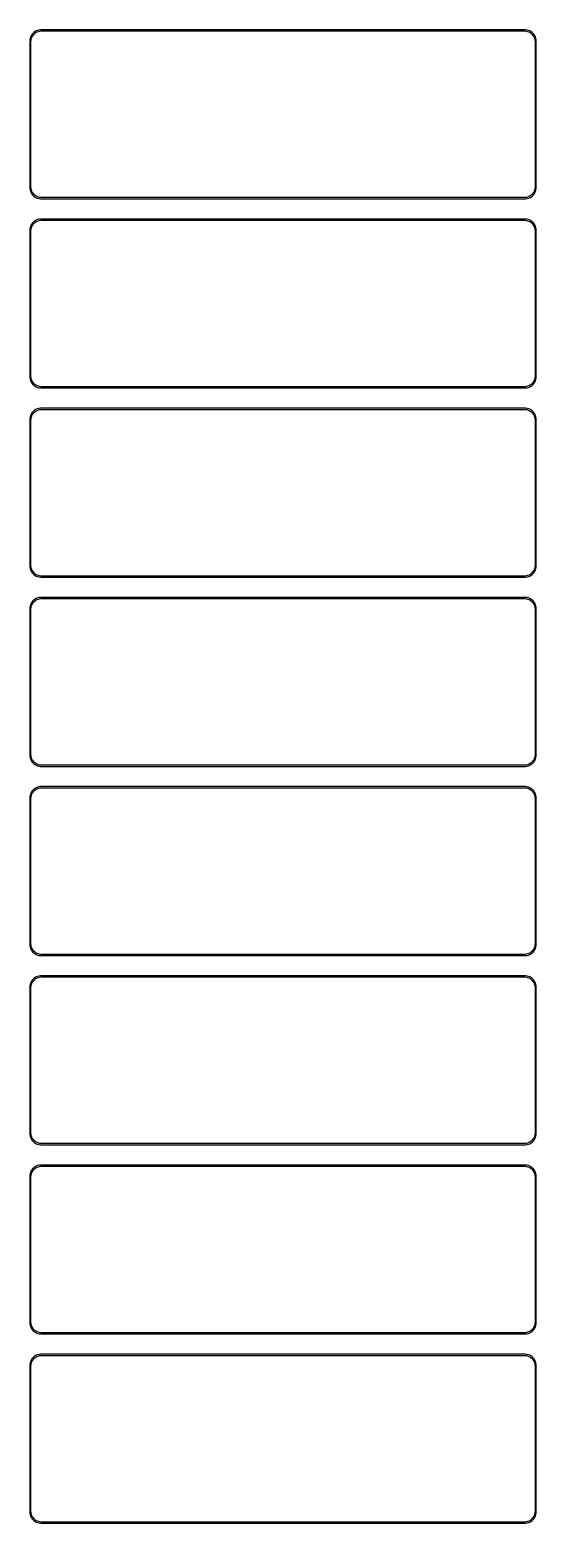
# Model space of a CAD drawing. Header units: metres. Extents: x -112 to 112, y 1223 to 2473.
# Drawn here: x -112 to 112, y 1811 to 2473 of the extents above; entities that cross this region are included whole.
import ezdxf

# ---------------------------------------------------------------- set-up
doc = ezdxf.new("R2010")
doc.units = ezdxf.units.M

msp = doc.modelspace()

# ---------------------------------------------------------------- linework, layer by layer
for p, q in [((-109.629, 2473.02), (-110.179, 2472.72)), ((-109.045, 2473.26), (-109.629, 2473.02)), ((-108.437, 2473.41), (-109.045, 2473.26)), ((-108.718, 2472.77), (-108.14, 2472.92)), ((-107.814, 2473.49), (-108.437, 2473.41)), ((-108.14, 2472.92), (-107.548, 2472.99)), ((107.814, 2473.49), (-107.814, 2473.49)), ((-107.548, 2472.99), (107.548, 2472.99)), ((107.548, 2472.99), (108.14, 2472.92)), ((108.437, 2473.41), (107.814, 2473.49)), ((108.14, 2472.92), (108.718, 2472.77)), ((109.045, 2473.26), (108.437, 2473.41)), ((109.629, 2473.02), (109.045, 2473.26)), ((110.179, 2472.72), (109.629, 2473.02)), ((-112.461, 2469.13), (-112.5, 2468.5)), ((-112.5, 2468.5), (-112.5, 2403.5)), ((-112.343, 2469.74), (-112.461, 2469.13)), ((-112.149, 2470.34), (-112.343, 2469.74)), ((-111.882, 2470.91), (-112.149, 2470.34)), ((-112, 2468.25), (-111.963, 2468.85)), ((-112, 2403.75), (-112, 2468.25)), ((-111.963, 2468.85), (-111.851, 2469.43)), ((-111.545, 2471.44), (-111.882, 2470.91)), ((-111.851, 2469.43), (-111.666, 2470)), ((-111.666, 2470), (-111.412, 2470.54)), ((-111.145, 2471.92), (-111.545, 2471.44)), ((-111.412, 2470.54), (-111.093, 2471.04)), ((-110.687, 2472.35), (-111.145, 2471.92)), ((-111.093, 2471.04), (-110.713, 2471.5)), ((-110.713, 2471.5), (-110.278, 2471.91)), ((-110.179, 2472.72), (-110.687, 2472.35)), ((-110.278, 2471.91), (-109.795, 2472.26)), ((-109.795, 2472.26), (-109.272, 2472.55)), ((-109.272, 2472.55), (-108.718, 2472.77)), ((108.718, 2472.77), (109.272, 2472.55)), ((109.272, 2472.55), (109.795, 2472.26)), ((109.795, 2472.26), (110.278, 2471.91)), ((110.687, 2472.35), (110.179, 2472.72)), ((110.278, 2471.91), (110.713, 2471.5)), ((111.145, 2471.92), (110.687, 2472.35)), ((110.713, 2471.5), (111.093, 2471.04)), ((111.093, 2471.04), (111.412, 2470.54)), ((111.545, 2471.44), (111.145, 2471.92)), ((111.412, 2470.54), (111.666, 2470)), ((111.882, 2470.91), (111.545, 2471.44)), ((111.666, 2470), (111.851, 2469.43)), ((111.851, 2469.43), (111.963, 2468.85)), ((112.149, 2470.34), (111.882, 2470.91)), ((111.963, 2468.85), (112, 2468.25)), ((112, 2468.25), (112, 2403.75)), ((112.343, 2469.74), (112.149, 2470.34)), ((112.461, 2469.13), (112.343, 2469.74)), ((112.5, 2468.5), (112.461, 2469.13)), ((112.5, 2403.5), (112.5, 2468.5)), ((-112.5, 2403.5), (-112.461, 2402.87)), ((-112.461, 2402.87), (-112.343, 2402.26)), ((-112.343, 2402.26), (-112.149, 2401.66)), ((-112.149, 2401.66), (-111.882, 2401.09)), ((-111.963, 2403.15), (-112, 2403.75)), ((-111.851, 2402.57), (-111.963, 2403.15)), ((-111.882, 2401.09), (-111.545, 2400.56)), ((-111.666, 2402), (-111.851, 2402.57)), ((-111.412, 2401.46), (-111.666, 2402)), ((-111.545, 2400.56), (-111.145, 2400.08)), ((-111.093, 2400.96), (-111.412, 2401.46)), ((-111.145, 2400.08), (-110.687, 2399.65)), ((-110.713, 2400.5), (-111.093, 2400.96)), ((-110.278, 2400.09), (-110.713, 2400.5)), ((-109.795, 2399.74), (-110.278, 2400.09)), ((110.278, 2400.09), (109.795, 2399.74)), ((110.713, 2400.5), (110.278, 2400.09)), ((110.687, 2399.65), (111.145, 2400.08)), ((111.093, 2400.96), (110.713, 2400.5)), ((111.412, 2401.46), (111.093, 2400.96)), ((111.145, 2400.08), (111.545, 2400.56)), ((111.666, 2402), (111.412, 2401.46)), ((111.545, 2400.56), (111.882, 2401.09)), ((111.851, 2402.57), (111.666, 2402)), ((111.963, 2403.15), (111.851, 2402.57)), ((111.882, 2401.09), (112.149, 2401.66)), ((112, 2403.75), (111.963, 2403.15)), ((112.149, 2401.66), (112.343, 2402.26)), ((112.343, 2402.26), (112.461, 2402.87)), ((112.461, 2402.87), (112.5, 2403.5)), ((-110.687, 2399.65), (-110.179, 2399.28)), ((-110.179, 2399.28), (-109.629, 2398.98)), ((-109.272, 2399.45), (-109.795, 2399.74)), ((-109.629, 2398.98), (-109.045, 2398.74)), ((-108.718, 2399.23), (-109.272, 2399.45)), ((-109.045, 2398.74), (-108.437, 2398.59)), ((-108.14, 2399.08), (-108.718, 2399.23)), ((-108.437, 2398.59), (-107.814, 2398.51)), ((-107.548, 2399.01), (-108.14, 2399.08)), ((-107.814, 2398.51), (107.814, 2398.51)), ((107.548, 2399.01), (-107.548, 2399.01)), ((108.14, 2399.08), (107.548, 2399.01)), ((107.814, 2398.51), (108.437, 2398.59)), ((108.718, 2399.23), (108.14, 2399.08)), ((108.437, 2398.59), (109.045, 2398.74)), ((109.272, 2399.45), (108.718, 2399.23)), ((109.045, 2398.74), (109.629, 2398.98)), ((109.795, 2399.74), (109.272, 2399.45)), ((109.629, 2398.98), (110.179, 2399.28)), ((110.179, 2399.28), (110.687, 2399.65)), ((-111.882, 2386.91), (-112.149, 2386.34)), ((-111.545, 2387.44), (-111.882, 2386.91)), ((-111.145, 2387.92), (-111.545, 2387.44)), ((-111.412, 2386.54), (-111.093, 2387.04)), ((-110.687, 2388.35), (-111.145, 2387.92)), ((-111.093, 2387.04), (-110.713, 2387.5)), ((-110.713, 2387.5), (-110.278, 2387.91)), ((-110.179, 2388.72), (-110.687, 2388.35)), ((-110.278, 2387.91), (-109.795, 2388.26)), ((-109.629, 2389.02), (-110.179, 2388.72)), ((-109.795, 2388.26), (-109.272, 2388.55)), ((-109.045, 2389.26), (-109.629, 2389.02)), ((-109.272, 2388.55), (-108.718, 2388.77)), ((-108.437, 2389.41), (-109.045, 2389.26)), ((-108.718, 2388.77), (-108.14, 2388.92)), ((-107.814, 2389.49), (-108.437, 2389.41)), ((-108.14, 2388.92), (-107.548, 2388.99)), ((107.814, 2389.49), (-107.814, 2389.49)), ((-107.548, 2388.99), (107.548, 2388.99)), ((107.548, 2388.99), (108.14, 2388.92)), ((108.437, 2389.41), (107.814, 2389.49)), ((108.14, 2388.92), (108.718, 2388.77)), ((109.045, 2389.26), (108.437, 2389.41)), ((108.718, 2388.77), (109.272, 2388.55)), ((109.629, 2389.02), (109.045, 2389.26)), ((109.272, 2388.55), (109.795, 2388.26)), ((110.179, 2388.72), (109.629, 2389.02)), ((109.795, 2388.26), (110.278, 2387.91)), ((110.687, 2388.35), (110.179, 2388.72)), ((110.278, 2387.91), (110.713, 2387.5)), ((111.145, 2387.92), (110.687, 2388.35)), ((110.713, 2387.5), (111.093, 2387.04)), ((111.093, 2387.04), (111.412, 2386.54)), ((111.545, 2387.44), (111.145, 2387.92)), ((111.882, 2386.91), (111.545, 2387.44)), ((112.149, 2386.34), (111.882, 2386.91)), ((-112.461, 2385.13), (-112.5, 2384.5)), ((-112.5, 2384.5), (-112.5, 2319.5)), ((-112.343, 2385.74), (-112.461, 2385.13)), ((-112.149, 2386.34), (-112.343, 2385.74)), ((-112, 2384.25), (-111.963, 2384.85)), ((-112, 2319.75), (-112, 2384.25)), ((-111.963, 2384.85), (-111.851, 2385.43)), ((-111.851, 2385.43), (-111.666, 2386)), ((-111.666, 2386), (-111.412, 2386.54)), ((111.412, 2386.54), (111.666, 2386)), ((111.666, 2386), (111.851, 2385.43)), ((111.851, 2385.43), (111.963, 2384.85)), ((111.963, 2384.85), (112, 2384.25)), ((112, 2384.25), (112, 2319.75)), ((112.343, 2385.74), (112.149, 2386.34)), ((112.461, 2385.13), (112.343, 2385.74)), ((112.5, 2384.5), (112.461, 2385.13)), ((112.5, 2319.5), (112.5, 2384.5)), ((-112.5, 2319.5), (-112.461, 2318.87)), ((-112.461, 2318.87), (-112.343, 2318.26)), ((-112.343, 2318.26), (-112.149, 2317.66)), ((-112.149, 2317.66), (-111.882, 2317.09)), ((-111.963, 2319.15), (-112, 2319.75)), ((-111.851, 2318.57), (-111.963, 2319.15)), ((-111.882, 2317.09), (-111.545, 2316.56)), ((-111.666, 2318), (-111.851, 2318.57)), ((-111.412, 2317.46), (-111.666, 2318)), ((-111.545, 2316.56), (-111.145, 2316.08)), ((-111.093, 2316.96), (-111.412, 2317.46)), ((-111.145, 2316.08), (-110.687, 2315.65)), ((-110.713, 2316.5), (-111.093, 2316.96)), ((-110.278, 2316.09), (-110.713, 2316.5)), ((-110.687, 2315.65), (-110.179, 2315.28)), ((-109.795, 2315.74), (-110.278, 2316.09)), ((-110.179, 2315.28), (-109.629, 2314.98)), ((-109.272, 2315.45), (-109.795, 2315.74)), ((-109.629, 2314.98), (-109.045, 2314.74)), ((-108.718, 2315.23), (-109.272, 2315.45)), ((-109.045, 2314.74), (-108.437, 2314.59)), ((-108.14, 2315.08), (-108.718, 2315.23)), ((-108.437, 2314.59), (-107.814, 2314.51)), ((-107.548, 2315.01), (-108.14, 2315.08)), ((-107.814, 2314.51), (107.814, 2314.51)), ((107.548, 2315.01), (-107.548, 2315.01)), ((108.14, 2315.08), (107.548, 2315.01)), ((107.814, 2314.51), (108.437, 2314.59)), ((108.718, 2315.23), (108.14, 2315.08)), ((108.437, 2314.59), (109.045, 2314.74)), ((109.272, 2315.45), (108.718, 2315.23)), ((109.045, 2314.74), (109.629, 2314.98)), ((109.795, 2315.74), (109.272, 2315.45)), ((109.629, 2314.98), (110.179, 2315.28)), ((110.278, 2316.09), (109.795, 2315.74)), ((110.179, 2315.28), (110.687, 2315.65)), ((110.713, 2316.5), (110.278, 2316.09)), ((110.687, 2315.65), (111.145, 2316.08)), ((111.093, 2316.96), (110.713, 2316.5)), ((111.412, 2317.46), (111.093, 2316.96)), ((111.145, 2316.08), (111.545, 2316.56)), ((111.666, 2318), (111.412, 2317.46)), ((111.545, 2316.56), (111.882, 2317.09)), ((111.851, 2318.57), (111.666, 2318)), ((111.963, 2319.15), (111.851, 2318.57)), ((111.882, 2317.09), (112.149, 2317.66)), ((112, 2319.75), (111.963, 2319.15)), ((112.149, 2317.66), (112.343, 2318.26)), ((112.343, 2318.26), (112.461, 2318.87)), ((112.461, 2318.87), (112.5, 2319.5)), ((-112.461, 2301.13), (-112.5, 2300.5)), ((-112.343, 2301.74), (-112.461, 2301.13)), ((-112.149, 2302.34), (-112.343, 2301.74)), ((-111.882, 2302.91), (-112.149, 2302.34)), ((-112, 2300.25), (-111.963, 2300.85)), ((-111.963, 2300.85), (-111.851, 2301.43)), ((-111.545, 2303.44), (-111.882, 2302.91)), ((-111.851, 2301.43), (-111.666, 2302)), ((-111.666, 2302), (-111.412, 2302.54)), ((-111.145, 2303.92), (-111.545, 2303.44)), ((-111.412, 2302.54), (-111.093, 2303.04)), ((-110.687, 2304.35), (-111.145, 2303.92)), ((-111.093, 2303.04), (-110.713, 2303.5)), ((-110.713, 2303.5), (-110.278, 2303.91)), ((-110.179, 2304.72), (-110.687, 2304.35)), ((-110.278, 2303.91), (-109.795, 2304.26)), ((-109.629, 2305.02), (-110.179, 2304.72)), ((-109.795, 2304.26), (-109.272, 2304.55)), ((-109.045, 2305.26), (-109.629, 2305.02)), ((-109.272, 2304.55), (-108.718, 2304.77)), ((-108.437, 2305.41), (-109.045, 2305.26)), ((-108.718, 2304.77), (-108.14, 2304.92)), ((-107.814, 2305.49), (-108.437, 2305.41)), ((-108.14, 2304.92), (-107.548, 2304.99)), ((107.814, 2305.49), (-107.814, 2305.49)), ((-107.548, 2304.99), (107.548, 2304.99)), ((107.548, 2304.99), (108.14, 2304.92)), ((108.437, 2305.41), (107.814, 2305.49)), ((108.14, 2304.92), (108.718, 2304.77)), ((109.045, 2305.26), (108.437, 2305.41)), ((108.718, 2304.77), (109.272, 2304.55)), ((109.629, 2305.02), (109.045, 2305.26)), ((109.272, 2304.55), (109.795, 2304.26)), ((110.179, 2304.72), (109.629, 2305.02)), ((109.795, 2304.26), (110.278, 2303.91)), ((110.687, 2304.35), (110.179, 2304.72)), ((110.278, 2303.91), (110.713, 2303.5)), ((111.145, 2303.92), (110.687, 2304.35)), ((110.713, 2303.5), (111.093, 2303.04)), ((111.093, 2303.04), (111.412, 2302.54)), ((111.545, 2303.44), (111.145, 2303.92)), ((111.412, 2302.54), (111.666, 2302)), ((111.882, 2302.91), (111.545, 2303.44)), ((111.666, 2302), (111.851, 2301.43)), ((111.851, 2301.43), (111.963, 2300.85)), ((112.149, 2302.34), (111.882, 2302.91)), ((111.963, 2300.85), (112, 2300.25)), ((112.343, 2301.74), (112.149, 2302.34)), ((112.461, 2301.13), (112.343, 2301.74)), ((112.5, 2300.5), (112.461, 2301.13)), ((-112.5, 2300.5), (-112.5, 2235.5)), ((-112, 2235.75), (-112, 2300.25)), ((112, 2300.25), (112, 2235.75)), ((112.5, 2235.5), (112.5, 2300.5)), ((-112.5, 2235.5), (-112.461, 2234.87)), ((-112.461, 2234.87), (-112.343, 2234.26)), ((-112.343, 2234.26), (-112.149, 2233.66)), ((-111.963, 2235.15), (-112, 2235.75)), ((-111.851, 2234.57), (-111.963, 2235.15)), ((-111.666, 2234), (-111.851, 2234.57)), ((111.851, 2234.57), (111.666, 2234)), ((111.963, 2235.15), (111.851, 2234.57)), ((112, 2235.75), (111.963, 2235.15)), ((112.149, 2233.66), (112.343, 2234.26)), ((112.343, 2234.26), (112.461, 2234.87)), ((112.461, 2234.87), (112.5, 2235.5)), ((-112.149, 2233.66), (-111.882, 2233.09)), ((-111.882, 2233.09), (-111.545, 2232.56)), ((-111.412, 2233.46), (-111.666, 2234)), ((-111.545, 2232.56), (-111.145, 2232.08)), ((-111.093, 2232.96), (-111.412, 2233.46)), ((-111.145, 2232.08), (-110.687, 2231.65)), ((-110.713, 2232.5), (-111.093, 2232.96)), ((-110.278, 2232.09), (-110.713, 2232.5)), ((-110.687, 2231.65), (-110.179, 2231.28)), ((-109.795, 2231.74), (-110.278, 2232.09)), ((-110.179, 2231.28), (-109.629, 2230.98)), ((-109.272, 2231.45), (-109.795, 2231.74)), ((-109.629, 2230.98), (-109.045, 2230.74)), ((-108.718, 2231.23), (-109.272, 2231.45)), ((-109.045, 2230.74), (-108.437, 2230.59)), ((-108.14, 2231.08), (-108.718, 2231.23)), ((-108.437, 2230.59), (-107.814, 2230.51)), ((-107.548, 2231.01), (-108.14, 2231.08)), ((-107.814, 2230.51), (107.814, 2230.51)), ((107.548, 2231.01), (-107.548, 2231.01)), ((108.14, 2231.08), (107.548, 2231.01)), ((107.814, 2230.51), (108.437, 2230.59)), ((108.718, 2231.23), (108.14, 2231.08)), ((108.437, 2230.59), (109.045, 2230.74)), ((109.272, 2231.45), (108.718, 2231.23)), ((109.045, 2230.74), (109.629, 2230.98)), ((109.795, 2231.74), (109.272, 2231.45)), ((109.629, 2230.98), (110.179, 2231.28)), ((110.278, 2232.09), (109.795, 2231.74)), ((110.179, 2231.28), (110.687, 2231.65)), ((110.713, 2232.5), (110.278, 2232.09)), ((110.687, 2231.65), (111.145, 2232.08)), ((111.093, 2232.96), (110.713, 2232.5)), ((111.412, 2233.46), (111.093, 2232.96)), ((111.145, 2232.08), (111.545, 2232.56)), ((111.666, 2234), (111.412, 2233.46)), ((111.545, 2232.56), (111.882, 2233.09)), ((111.882, 2233.09), (112.149, 2233.66)), ((-109.629, 2221.02), (-110.179, 2220.72)), ((-109.045, 2221.26), (-109.629, 2221.02)), ((-108.437, 2221.41), (-109.045, 2221.26)), ((-107.814, 2221.49), (-108.437, 2221.41)), ((-108.14, 2220.92), (-107.548, 2220.99)), ((107.814, 2221.49), (-107.814, 2221.49)), ((-107.548, 2220.99), (107.548, 2220.99)), ((107.548, 2220.99), (108.14, 2220.92)), ((108.437, 2221.41), (107.814, 2221.49)), ((109.045, 2221.26), (108.437, 2221.41)), ((109.629, 2221.02), (109.045, 2221.26)), ((110.179, 2220.72), (109.629, 2221.02)), ((-112.461, 2217.13), (-112.5, 2216.5)), ((-112.5, 2216.5), (-112.5, 2151.5)), ((-112.343, 2217.74), (-112.461, 2217.13)), ((-112.149, 2218.34), (-112.343, 2217.74)), ((-111.882, 2218.91), (-112.149, 2218.34)), ((-112, 2216.25), (-111.963, 2216.85)), ((-112, 2151.75), (-112, 2216.25)), ((-111.963, 2216.85), (-111.851, 2217.43)), ((-111.545, 2219.44), (-111.882, 2218.91)), ((-111.851, 2217.43), (-111.666, 2218)), ((-111.666, 2218), (-111.412, 2218.54)), ((-111.145, 2219.92), (-111.545, 2219.44)), ((-111.412, 2218.54), (-111.093, 2219.04)), ((-110.687, 2220.35), (-111.145, 2219.92)), ((-111.093, 2219.04), (-110.713, 2219.5)), ((-110.713, 2219.5), (-110.278, 2219.91)), ((-110.179, 2220.72), (-110.687, 2220.35)), ((-110.278, 2219.91), (-109.795, 2220.26)), ((-109.795, 2220.26), (-109.272, 2220.55)), ((-109.272, 2220.55), (-108.718, 2220.77)), ((-108.718, 2220.77), (-108.14, 2220.92)), ((108.14, 2220.92), (108.718, 2220.77)), ((108.718, 2220.77), (109.272, 2220.55)), ((109.272, 2220.55), (109.795, 2220.26)), ((109.795, 2220.26), (110.278, 2219.91)), ((110.687, 2220.35), (110.179, 2220.72)), ((110.278, 2219.91), (110.713, 2219.5)), ((111.145, 2219.92), (110.687, 2220.35)), ((110.713, 2219.5), (111.093, 2219.04)), ((111.093, 2219.04), (111.412, 2218.54)), ((111.545, 2219.44), (111.145, 2219.92)), ((111.412, 2218.54), (111.666, 2218)), ((111.882, 2218.91), (111.545, 2219.44)), ((111.666, 2218), (111.851, 2217.43)), ((111.851, 2217.43), (111.963, 2216.85)), ((112.149, 2218.34), (111.882, 2218.91)), ((111.963, 2216.85), (112, 2216.25)), ((112, 2216.25), (112, 2151.75)), ((112.343, 2217.74), (112.149, 2218.34)), ((112.461, 2217.13), (112.343, 2217.74)), ((112.5, 2216.5), (112.461, 2217.13)), ((112.5, 2151.5), (112.5, 2216.5)), ((-112.5, 2151.5), (-112.461, 2150.87)), ((-112.461, 2150.87), (-112.343, 2150.26)), ((-112.343, 2150.26), (-112.149, 2149.66)), ((-112.149, 2149.66), (-111.882, 2149.09)), ((-111.963, 2151.15), (-112, 2151.75)), ((-111.851, 2150.57), (-111.963, 2151.15)), ((-111.882, 2149.09), (-111.545, 2148.56)), ((-111.666, 2150), (-111.851, 2150.57)), ((-111.412, 2149.46), (-111.666, 2150)), ((-111.545, 2148.56), (-111.145, 2148.08)), ((-111.093, 2148.96), (-111.412, 2149.46)), ((-111.145, 2148.08), (-110.687, 2147.65)), ((-110.713, 2148.5), (-111.093, 2148.96)), ((-110.278, 2148.09), (-110.713, 2148.5)), ((-109.795, 2147.74), (-110.278, 2148.09)), ((110.278, 2148.09), (109.795, 2147.74)), ((110.713, 2148.5), (110.278, 2148.09)), ((110.687, 2147.65), (111.145, 2148.08)), ((111.093, 2148.96), (110.713, 2148.5)), ((111.412, 2149.46), (111.093, 2148.96)), ((111.145, 2148.08), (111.545, 2148.56)), ((111.666, 2150), (111.412, 2149.46)), ((111.545, 2148.56), (111.882, 2149.09)), ((111.851, 2150.57), (111.666, 2150)), ((111.963, 2151.15), (111.851, 2150.57)), ((111.882, 2149.09), (112.149, 2149.66)), ((112, 2151.75), (111.963, 2151.15)), ((112.149, 2149.66), (112.343, 2150.26)), ((112.343, 2150.26), (112.461, 2150.87)), ((112.461, 2150.87), (112.5, 2151.5)), ((-110.687, 2147.65), (-110.179, 2147.28)), ((-110.179, 2147.28), (-109.629, 2146.98)), ((-109.272, 2147.45), (-109.795, 2147.74)), ((-109.629, 2146.98), (-109.045, 2146.74)), ((-108.718, 2147.23), (-109.272, 2147.45)), ((-109.045, 2146.74), (-108.437, 2146.59)), ((-108.14, 2147.08), (-108.718, 2147.23)), ((-108.437, 2146.59), (-107.814, 2146.51)), ((-107.548, 2147.01), (-108.14, 2147.08)), ((-107.814, 2146.51), (107.814, 2146.51)), ((107.548, 2147.01), (-107.548, 2147.01)), ((108.14, 2147.08), (107.548, 2147.01)), ((107.814, 2146.51), (108.437, 2146.59)), ((108.718, 2147.23), (108.14, 2147.08)), ((108.437, 2146.59), (109.045, 2146.74)), ((109.272, 2147.45), (108.718, 2147.23)), ((109.045, 2146.74), (109.629, 2146.98)), ((109.795, 2147.74), (109.272, 2147.45)), ((109.629, 2146.98), (110.179, 2147.28)), ((110.179, 2147.28), (110.687, 2147.65)), ((-111.882, 2134.91), (-112.149, 2134.34)), ((-111.545, 2135.44), (-111.882, 2134.91)), ((-111.145, 2135.92), (-111.545, 2135.44)), ((-111.412, 2134.54), (-111.093, 2135.04)), ((-110.687, 2136.35), (-111.145, 2135.92)), ((-111.093, 2135.04), (-110.713, 2135.5)), ((-110.713, 2135.5), (-110.278, 2135.91)), ((-110.179, 2136.72), (-110.687, 2136.35)), ((-110.278, 2135.91), (-109.795, 2136.26)), ((-109.629, 2137.02), (-110.179, 2136.72)), ((-109.795, 2136.26), (-109.272, 2136.55)), ((-109.045, 2137.26), (-109.629, 2137.02)), ((-109.272, 2136.55), (-108.718, 2136.77)), ((-108.437, 2137.41), (-109.045, 2137.26)), ((-108.718, 2136.77), (-108.14, 2136.92)), ((-107.814, 2137.49), (-108.437, 2137.41)), ((-108.14, 2136.92), (-107.548, 2136.99)), ((107.814, 2137.49), (-107.814, 2137.49)), ((-107.548, 2136.99), (107.548, 2136.99)), ((107.548, 2136.99), (108.14, 2136.92)), ((108.437, 2137.41), (107.814, 2137.49)), ((108.14, 2136.92), (108.718, 2136.77)), ((109.045, 2137.26), (108.437, 2137.41)), ((108.718, 2136.77), (109.272, 2136.55)), ((109.629, 2137.02), (109.045, 2137.26)), ((109.272, 2136.55), (109.795, 2136.26)), ((110.179, 2136.72), (109.629, 2137.02)), ((109.795, 2136.26), (110.278, 2135.91)), ((110.687, 2136.35), (110.179, 2136.72)), ((110.278, 2135.91), (110.713, 2135.5)), ((111.145, 2135.92), (110.687, 2136.35)), ((110.713, 2135.5), (111.093, 2135.04)), ((111.093, 2135.04), (111.412, 2134.54)), ((111.545, 2135.44), (111.145, 2135.92)), ((111.882, 2134.91), (111.545, 2135.44)), ((112.149, 2134.34), (111.882, 2134.91)), ((-112.461, 2133.13), (-112.5, 2132.5)), ((-112.5, 2132.5), (-112.5, 2067.5)), ((-112.343, 2133.74), (-112.461, 2133.13)), ((-112.149, 2134.34), (-112.343, 2133.74)), ((-112, 2132.25), (-111.963, 2132.85)), ((-112, 2067.75), (-112, 2132.25)), ((-111.963, 2132.85), (-111.851, 2133.43)), ((-111.851, 2133.43), (-111.666, 2134)), ((-111.666, 2134), (-111.412, 2134.54)), ((111.412, 2134.54), (111.666, 2134)), ((111.666, 2134), (111.851, 2133.43)), ((111.851, 2133.43), (111.963, 2132.85)), ((111.963, 2132.85), (112, 2132.25)), ((112, 2132.25), (112, 2067.75)), ((112.343, 2133.74), (112.149, 2134.34)), ((112.461, 2133.13), (112.343, 2133.74)), ((112.5, 2132.5), (112.461, 2133.13)), ((112.5, 2067.5), (112.5, 2132.5)), ((-112.5, 2067.5), (-112.461, 2066.87)), ((-112.461, 2066.87), (-112.343, 2066.26)), ((-112.343, 2066.26), (-112.149, 2065.66)), ((-112.149, 2065.66), (-111.882, 2065.09)), ((-111.963, 2067.15), (-112, 2067.75)), ((-111.851, 2066.57), (-111.963, 2067.15)), ((-111.882, 2065.09), (-111.545, 2064.56)), ((-111.666, 2066), (-111.851, 2066.57)), ((-111.412, 2065.46), (-111.666, 2066)), ((-111.545, 2064.56), (-111.145, 2064.08)), ((-111.093, 2064.96), (-111.412, 2065.46)), ((-111.145, 2064.08), (-110.687, 2063.65)), ((-110.713, 2064.5), (-111.093, 2064.96)), ((-110.278, 2064.09), (-110.713, 2064.5)), ((-110.687, 2063.65), (-110.179, 2063.28)), ((-109.795, 2063.74), (-110.278, 2064.09)), ((-110.179, 2063.28), (-109.629, 2062.98)), ((-109.272, 2063.45), (-109.795, 2063.74)), ((-109.629, 2062.98), (-109.045, 2062.74)), ((-108.718, 2063.23), (-109.272, 2063.45)), ((-109.045, 2062.74), (-108.437, 2062.59)), ((-108.14, 2063.08), (-108.718, 2063.23)), ((-108.437, 2062.59), (-107.814, 2062.51)), ((-107.548, 2063.01), (-108.14, 2063.08)), ((-107.814, 2062.51), (107.814, 2062.51)), ((107.548, 2063.01), (-107.548, 2063.01)), ((108.14, 2063.08), (107.548, 2063.01)), ((107.814, 2062.51), (108.437, 2062.59)), ((108.718, 2063.23), (108.14, 2063.08)), ((108.437, 2062.59), (109.045, 2062.74)), ((109.272, 2063.45), (108.718, 2063.23)), ((109.045, 2062.74), (109.629, 2062.98)), ((109.795, 2063.74), (109.272, 2063.45)), ((109.629, 2062.98), (110.179, 2063.28)), ((110.278, 2064.09), (109.795, 2063.74)), ((110.179, 2063.28), (110.687, 2063.65)), ((110.713, 2064.5), (110.278, 2064.09)), ((110.687, 2063.65), (111.145, 2064.08)), ((111.093, 2064.96), (110.713, 2064.5)), ((111.412, 2065.46), (111.093, 2064.96)), ((111.145, 2064.08), (111.545, 2064.56)), ((111.666, 2066), (111.412, 2065.46)), ((111.545, 2064.56), (111.882, 2065.09)), ((111.851, 2066.57), (111.666, 2066)), ((111.963, 2067.15), (111.851, 2066.57)), ((111.882, 2065.09), (112.149, 2065.66)), ((112, 2067.75), (111.963, 2067.15)), ((112.149, 2065.66), (112.343, 2066.26)), ((112.343, 2066.26), (112.461, 2066.87)), ((112.461, 2066.87), (112.5, 2067.5)), ((-112.461, 2049.13), (-112.5, 2048.5)), ((-112.343, 2049.74), (-112.461, 2049.13)), ((-112.149, 2050.34), (-112.343, 2049.74)), ((-111.882, 2050.91), (-112.149, 2050.34)), ((-112, 2048.25), (-111.963, 2048.85)), ((-111.963, 2048.85), (-111.851, 2049.43)), ((-111.545, 2051.44), (-111.882, 2050.91)), ((-111.851, 2049.43), (-111.666, 2050)), ((-111.666, 2050), (-111.412, 2050.54)), ((-111.145, 2051.92), (-111.545, 2051.44)), ((-111.412, 2050.54), (-111.093, 2051.04)), ((-110.687, 2052.35), (-111.145, 2051.92)), ((-111.093, 2051.04), (-110.713, 2051.5)), ((-110.713, 2051.5), (-110.278, 2051.91)), ((-110.179, 2052.72), (-110.687, 2052.35)), ((-110.278, 2051.91), (-109.795, 2052.26)), ((-109.629, 2053.02), (-110.179, 2052.72)), ((-109.795, 2052.26), (-109.272, 2052.55)), ((-109.045, 2053.26), (-109.629, 2053.02)), ((-109.272, 2052.55), (-108.718, 2052.77)), ((-108.437, 2053.41), (-109.045, 2053.26)), ((-108.718, 2052.77), (-108.14, 2052.92)), ((-107.814, 2053.49), (-108.437, 2053.41)), ((-108.14, 2052.92), (-107.548, 2052.99)), ((107.814, 2053.49), (-107.814, 2053.49)), ((-107.548, 2052.99), (107.548, 2052.99)), ((107.548, 2052.99), (108.14, 2052.92)), ((108.437, 2053.41), (107.814, 2053.49)), ((108.14, 2052.92), (108.718, 2052.77)), ((109.045, 2053.26), (108.437, 2053.41)), ((108.718, 2052.77), (109.272, 2052.55)), ((109.629, 2053.02), (109.045, 2053.26)), ((109.272, 2052.55), (109.795, 2052.26)), ((110.179, 2052.72), (109.629, 2053.02)), ((109.795, 2052.26), (110.278, 2051.91)), ((110.687, 2052.35), (110.179, 2052.72)), ((110.278, 2051.91), (110.713, 2051.5)), ((111.145, 2051.92), (110.687, 2052.35)), ((110.713, 2051.5), (111.093, 2051.04)), ((111.093, 2051.04), (111.412, 2050.54)), ((111.545, 2051.44), (111.145, 2051.92)), ((111.412, 2050.54), (111.666, 2050)), ((111.882, 2050.91), (111.545, 2051.44)), ((111.666, 2050), (111.851, 2049.43)), ((111.851, 2049.43), (111.963, 2048.85)), ((112.149, 2050.34), (111.882, 2050.91)), ((111.963, 2048.85), (112, 2048.25)), ((112.343, 2049.74), (112.149, 2050.34)), ((112.461, 2049.13), (112.343, 2049.74)), ((112.5, 2048.5), (112.461, 2049.13)), ((-112.5, 2048.5), (-112.5, 1983.5)), ((-112, 1983.75), (-112, 2048.25)), ((112, 2048.25), (112, 1983.75)), ((112.5, 1983.5), (112.5, 2048.5)), ((-112.5, 1983.5), (-112.461, 1982.87)), ((-112.461, 1982.87), (-112.343, 1982.26)), ((-111.963, 1983.15), (-112, 1983.75)), ((-111.851, 1982.57), (-111.963, 1983.15)), ((-111.666, 1982), (-111.851, 1982.57)), ((111.851, 1982.57), (111.666, 1982)), ((111.963, 1983.15), (111.851, 1982.57)), ((112, 1983.75), (111.963, 1983.15)), ((112.343, 1982.26), (112.461, 1982.87)), ((112.461, 1982.87), (112.5, 1983.5)), ((-112.343, 1982.26), (-112.149, 1981.66)), ((-112.149, 1981.66), (-111.882, 1981.09)), ((-111.882, 1981.09), (-111.545, 1980.56)), ((-111.412, 1981.46), (-111.666, 1982)), ((-111.545, 1980.56), (-111.145, 1980.08)), ((-111.093, 1980.96), (-111.412, 1981.46)), ((-111.145, 1980.08), (-110.687, 1979.65)), ((-110.713, 1980.5), (-111.093, 1980.96)), ((-110.278, 1980.09), (-110.713, 1980.5)), ((-110.687, 1979.65), (-110.179, 1979.28)), ((-109.795, 1979.74), (-110.278, 1980.09)), ((-110.179, 1979.28), (-109.629, 1978.98)), ((-109.272, 1979.45), (-109.795, 1979.74)), ((-109.629, 1978.98), (-109.045, 1978.74)), ((-108.718, 1979.23), (-109.272, 1979.45)), ((-109.045, 1978.74), (-108.437, 1978.59)), ((-108.14, 1979.08), (-108.718, 1979.23)), ((-108.437, 1978.59), (-107.814, 1978.51)), ((-107.548, 1979.01), (-108.14, 1979.08)), ((-107.814, 1978.51), (107.814, 1978.51)), ((107.548, 1979.01), (-107.548, 1979.01)), ((108.14, 1979.08), (107.548, 1979.01)), ((107.814, 1978.51), (108.437, 1978.59)), ((108.718, 1979.23), (108.14, 1979.08)), ((108.437, 1978.59), (109.045, 1978.74)), ((109.272, 1979.45), (108.718, 1979.23)), ((109.045, 1978.74), (109.629, 1978.98)), ((109.795, 1979.74), (109.272, 1979.45)), ((109.629, 1978.98), (110.179, 1979.28)), ((110.278, 1980.09), (109.795, 1979.74)), ((110.179, 1979.28), (110.687, 1979.65)), ((110.713, 1980.5), (110.278, 1980.09)), ((110.687, 1979.65), (111.145, 1980.08)), ((111.093, 1980.96), (110.713, 1980.5)), ((111.412, 1981.46), (111.093, 1980.96)), ((111.145, 1980.08), (111.545, 1980.56)), ((111.666, 1982), (111.412, 1981.46)), ((111.545, 1980.56), (111.882, 1981.09)), ((111.882, 1981.09), (112.149, 1981.66)), ((112.149, 1981.66), (112.343, 1982.26)), ((-109.045, 1969.26), (-109.629, 1969.02)), ((-108.437, 1969.41), (-109.045, 1969.26)), ((-107.814, 1969.49), (-108.437, 1969.41)), ((107.814, 1969.49), (-107.814, 1969.49)), ((108.437, 1969.41), (107.814, 1969.49)), ((109.045, 1969.26), (108.437, 1969.41)), ((109.629, 1969.02), (109.045, 1969.26)), ((-112.461, 1965.13), (-112.5, 1964.5)), ((-112.5, 1964.5), (-112.5, 1899.5)), ((-112.343, 1965.74), (-112.461, 1965.13)), ((-112.149, 1966.34), (-112.343, 1965.74)), ((-111.882, 1966.91), (-112.149, 1966.34)), ((-112, 1964.25), (-111.963, 1964.85)), ((-112, 1899.75), (-112, 1964.25)), ((-111.963, 1964.85), (-111.851, 1965.43)), ((-111.545, 1967.44), (-111.882, 1966.91)), ((-111.851, 1965.43), (-111.666, 1966)), ((-111.666, 1966), (-111.412, 1966.54)), ((-111.145, 1967.92), (-111.545, 1967.44)), ((-111.412, 1966.54), (-111.093, 1967.04)), ((-110.687, 1968.35), (-111.145, 1967.92)), ((-111.093, 1967.04), (-110.713, 1967.5)), ((-110.713, 1967.5), (-110.278, 1967.91)), ((-110.179, 1968.72), (-110.687, 1968.35)), ((-110.278, 1967.91), (-109.795, 1968.26)), ((-109.629, 1969.02), (-110.179, 1968.72)), ((-109.795, 1968.26), (-109.272, 1968.55)), ((-109.272, 1968.55), (-108.718, 1968.77)), ((-108.718, 1968.77), (-108.14, 1968.92)), ((-108.14, 1968.92), (-107.548, 1968.99)), ((-107.548, 1968.99), (107.548, 1968.99)), ((107.548, 1968.99), (108.14, 1968.92)), ((108.14, 1968.92), (108.718, 1968.77)), ((108.718, 1968.77), (109.272, 1968.55)), ((109.272, 1968.55), (109.795, 1968.26)), ((110.179, 1968.72), (109.629, 1969.02)), ((109.795, 1968.26), (110.278, 1967.91)), ((110.687, 1968.35), (110.179, 1968.72)), ((110.278, 1967.91), (110.713, 1967.5)), ((111.145, 1967.92), (110.687, 1968.35)), ((110.713, 1967.5), (111.093, 1967.04)), ((111.093, 1967.04), (111.412, 1966.54)), ((111.545, 1967.44), (111.145, 1967.92)), ((111.412, 1966.54), (111.666, 1966)), ((111.882, 1966.91), (111.545, 1967.44)), ((111.666, 1966), (111.851, 1965.43)), ((111.851, 1965.43), (111.963, 1964.85)), ((112.149, 1966.34), (111.882, 1966.91)), ((111.963, 1964.85), (112, 1964.25)), ((112, 1964.25), (112, 1899.75)), ((112.343, 1965.74), (112.149, 1966.34)), ((112.461, 1965.13), (112.343, 1965.74)), ((112.5, 1964.5), (112.461, 1965.13)), ((112.5, 1899.5), (112.5, 1964.5)), ((-112.5, 1899.5), (-112.461, 1898.87)), ((-112.461, 1898.87), (-112.343, 1898.26)), ((-112.343, 1898.26), (-112.149, 1897.66)), ((-112.149, 1897.66), (-111.882, 1897.09)), ((-111.963, 1899.15), (-112, 1899.75)), ((-111.851, 1898.57), (-111.963, 1899.15)), ((-111.882, 1897.09), (-111.545, 1896.56)), ((-111.666, 1898), (-111.851, 1898.57)), ((-111.412, 1897.46), (-111.666, 1898)), ((-111.545, 1896.56), (-111.145, 1896.08)), ((-111.093, 1896.96), (-111.412, 1897.46)), ((-110.713, 1896.5), (-111.093, 1896.96)), ((-110.278, 1896.09), (-110.713, 1896.5)), ((110.713, 1896.5), (110.278, 1896.09)), ((111.093, 1896.96), (110.713, 1896.5)), ((111.412, 1897.46), (111.093, 1896.96)), ((111.145, 1896.08), (111.545, 1896.56)), ((111.666, 1898), (111.412, 1897.46)), ((111.545, 1896.56), (111.882, 1897.09)), ((111.851, 1898.57), (111.666, 1898)), ((111.963, 1899.15), (111.851, 1898.57)), ((111.882, 1897.09), (112.149, 1897.66)), ((112, 1899.75), (111.963, 1899.15)), ((112.149, 1897.66), (112.343, 1898.26)), ((112.343, 1898.26), (112.461, 1898.87)), ((112.461, 1898.87), (112.5, 1899.5)), ((-111.145, 1896.08), (-110.687, 1895.65)), ((-110.687, 1895.65), (-110.179, 1895.28)), ((-109.795, 1895.74), (-110.278, 1896.09)), ((-110.179, 1895.28), (-109.629, 1894.98)), ((-109.272, 1895.45), (-109.795, 1895.74)), ((-109.629, 1894.98), (-109.045, 1894.74)), ((-108.718, 1895.23), (-109.272, 1895.45)), ((-109.045, 1894.74), (-108.437, 1894.59)), ((-108.14, 1895.08), (-108.718, 1895.23)), ((-108.437, 1894.59), (-107.814, 1894.51)), ((-107.548, 1895.01), (-108.14, 1895.08)), ((-107.814, 1894.51), (107.814, 1894.51)), ((107.548, 1895.01), (-107.548, 1895.01)), ((108.14, 1895.08), (107.548, 1895.01)), ((107.814, 1894.51), (108.437, 1894.59)), ((108.718, 1895.23), (108.14, 1895.08)), ((108.437, 1894.59), (109.045, 1894.74)), ((109.272, 1895.45), (108.718, 1895.23)), ((109.045, 1894.74), (109.629, 1894.98)), ((109.795, 1895.74), (109.272, 1895.45)), ((109.629, 1894.98), (110.179, 1895.28)), ((110.278, 1896.09), (109.795, 1895.74)), ((110.179, 1895.28), (110.687, 1895.65)), ((110.687, 1895.65), (111.145, 1896.08)), ((-111.882, 1882.91), (-112.149, 1882.34)), ((-111.545, 1883.44), (-111.882, 1882.91)), ((-111.145, 1883.92), (-111.545, 1883.44)), ((-111.412, 1882.54), (-111.093, 1883.04)), ((-110.687, 1884.35), (-111.145, 1883.92)), ((-111.093, 1883.04), (-110.713, 1883.5)), ((-110.713, 1883.5), (-110.278, 1883.91)), ((-110.179, 1884.72), (-110.687, 1884.35)), ((-110.278, 1883.91), (-109.795, 1884.26)), ((-109.629, 1885.02), (-110.179, 1884.72)), ((-109.795, 1884.26), (-109.272, 1884.55)), ((-109.045, 1885.26), (-109.629, 1885.02)), ((-109.272, 1884.55), (-108.718, 1884.77)), ((-108.437, 1885.41), (-109.045, 1885.26)), ((-108.718, 1884.77), (-108.14, 1884.92)), ((-107.814, 1885.49), (-108.437, 1885.41)), ((-108.14, 1884.92), (-107.548, 1884.99)), ((107.814, 1885.49), (-107.814, 1885.49)), ((-107.548, 1884.99), (107.548, 1884.99)), ((107.548, 1884.99), (108.14, 1884.92)), ((108.437, 1885.41), (107.814, 1885.49)), ((108.14, 1884.92), (108.718, 1884.77)), ((109.045, 1885.26), (108.437, 1885.41)), ((108.718, 1884.77), (109.272, 1884.55)), ((109.629, 1885.02), (109.045, 1885.26)), ((109.272, 1884.55), (109.795, 1884.26)), ((110.179, 1884.72), (109.629, 1885.02)), ((109.795, 1884.26), (110.278, 1883.91)), ((110.687, 1884.35), (110.179, 1884.72)), ((110.278, 1883.91), (110.713, 1883.5)), ((111.145, 1883.92), (110.687, 1884.35)), ((110.713, 1883.5), (111.093, 1883.04)), ((111.093, 1883.04), (111.412, 1882.54)), ((111.545, 1883.44), (111.145, 1883.92)), ((111.882, 1882.91), (111.545, 1883.44)), ((112.149, 1882.34), (111.882, 1882.91)), ((-112.461, 1881.13), (-112.5, 1880.5)), ((-112.5, 1880.5), (-112.5, 1815.5)), ((-112.343, 1881.74), (-112.461, 1881.13)), ((-112.149, 1882.34), (-112.343, 1881.74)), ((-112, 1880.25), (-111.963, 1880.85)), ((-112, 1815.75), (-112, 1880.25)), ((-111.963, 1880.85), (-111.851, 1881.43)), ((-111.851, 1881.43), (-111.666, 1882)), ((-111.666, 1882), (-111.412, 1882.54)), ((111.412, 1882.54), (111.666, 1882)), ((111.666, 1882), (111.851, 1881.43)), ((111.851, 1881.43), (111.963, 1880.85)), ((111.963, 1880.85), (112, 1880.25)), ((112, 1880.25), (112, 1815.75)), ((112.343, 1881.74), (112.149, 1882.34)), ((112.461, 1881.13), (112.343, 1881.74)), ((112.5, 1880.5), (112.461, 1881.13)), ((112.5, 1815.5), (112.5, 1880.5)), ((-112.5, 1815.5), (-112.461, 1814.87)), ((-112.461, 1814.87), (-112.343, 1814.26)), ((-112.343, 1814.26), (-112.149, 1813.66)), ((-112.149, 1813.66), (-111.882, 1813.09)), ((-111.963, 1815.15), (-112, 1815.75)), ((-111.851, 1814.57), (-111.963, 1815.15)), ((-111.882, 1813.09), (-111.545, 1812.56)), ((-111.666, 1814), (-111.851, 1814.57)), ((-111.412, 1813.46), (-111.666, 1814)), ((-111.545, 1812.56), (-111.145, 1812.08)), ((-111.093, 1812.96), (-111.412, 1813.46)), ((-111.145, 1812.08), (-110.687, 1811.65)), ((-110.713, 1812.5), (-111.093, 1812.96)), ((-110.278, 1812.09), (-110.713, 1812.5)), ((-110.687, 1811.65), (-110.179, 1811.28)), ((-109.795, 1811.74), (-110.278, 1812.09)), ((-110.179, 1811.28), (-109.629, 1810.98)), ((-109.272, 1811.45), (-109.795, 1811.74)), ((-109.629, 1810.98), (-109.045, 1810.74)), ((-108.718, 1811.23), (-109.272, 1811.45)), ((-109.045, 1810.74), (-108.437, 1810.59)), ((-108.14, 1811.08), (-108.718, 1811.23)), ((-108.437, 1810.59), (-107.814, 1810.51)), ((-107.548, 1811.01), (-108.14, 1811.08)), ((-107.814, 1810.51), (107.814, 1810.51)), ((107.548, 1811.01), (-107.548, 1811.01)), ((108.14, 1811.08), (107.548, 1811.01)), ((107.814, 1810.51), (108.437, 1810.59)), ((108.718, 1811.23), (108.14, 1811.08)), ((108.437, 1810.59), (109.045, 1810.74)), ((109.272, 1811.45), (108.718, 1811.23)), ((109.045, 1810.74), (109.629, 1810.98)), ((109.795, 1811.74), (109.272, 1811.45)), ((109.629, 1810.98), (110.179, 1811.28)), ((110.278, 1812.09), (109.795, 1811.74)), ((110.179, 1811.28), (110.687, 1811.65)), ((110.713, 1812.5), (110.278, 1812.09)), ((110.687, 1811.65), (111.145, 1812.08)), ((111.093, 1812.96), (110.713, 1812.5)), ((111.412, 1813.46), (111.093, 1812.96)), ((111.145, 1812.08), (111.545, 1812.56)), ((111.666, 1814), (111.412, 1813.46)), ((111.545, 1812.56), (111.882, 1813.09)), ((111.851, 1814.57), (111.666, 1814)), ((111.963, 1815.15), (111.851, 1814.57)), ((111.882, 1813.09), (112.149, 1813.66)), ((112, 1815.75), (111.963, 1815.15)), ((112.149, 1813.66), (112.343, 1814.26)), ((112.343, 1814.26), (112.461, 1814.87)), ((112.461, 1814.87), (112.5, 1815.5))]:
    msp.add_line(p, q)

doc.saveas('drawing.dxf')
